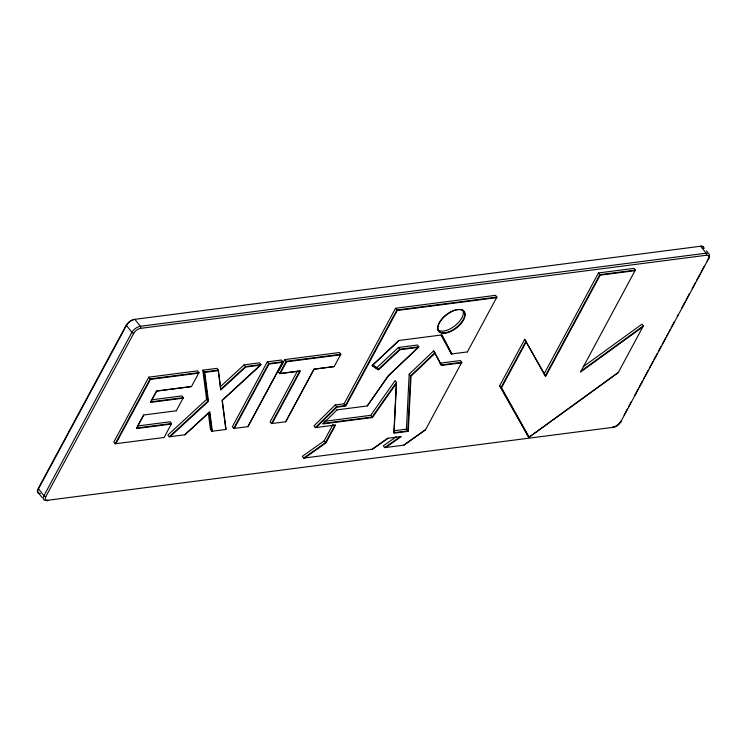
<?xml version="1.0" encoding="UTF-8"?>
<svg xmlns="http://www.w3.org/2000/svg" width="747" height="747" viewBox="0 0 747 747"><rect width="100%" height="100%" fill="white"/><g stroke="black" fill="none" stroke-linecap="round" stroke-linejoin="round"><path stroke-width="1.12" d="M324.049 421.355L370.727 415.323L395.135 380.596L396.498 382.343L394.024 432.662L407.825 430.879L410.533 375.9L409.169 374.163L433.662 350.903L441.421 364.919L461.795 362.286L460.432 360.54L440.058 363.173L441.421 364.919M407.825 430.879L406.461 429.133L409.169 374.163M38.48 488.809L126.448 325.431A7.367 3.754 -38 0 1 134.88 319.342L140.324 326.299A1.466 0.962 82.6 0 1 140.529 328.363A5.864 2.988 -38 0 0 133.797 333.237L45.81 496.615A1.466 0.822 28.3 0 1 43.924 495.765L38.48 488.809A7.367 3.754 -38 0 0 40.17 493.506M151.613 399.822L181.988 395.901L183.351 397.637L150.726 401.858L156.543 391.055L191.465 386.544L198.973 372.594L197.61 370.857L148.765 377.17L113.833 442.028L115.197 443.774L164.116 437.481L171.558 423.512L170.195 421.775L137.523 425.995M115.197 443.774L150.128 378.906L198.973 372.594M115.813 443.718L150.455 379.392L198.749 373.145M176.339 410.794L143.648 414.996L136.636 428.031L171.558 423.512M143.713 415.015L136.402 428.582L171.334 424.072M176.283 410.775L183.351 397.637M247.901 426.63L282.833 361.763L281.47 360.017L267.295 361.847L232.364 426.714L233.727 428.461L247.967 426.64L282.599 362.314L268.985 364.069L234.343 428.404M233.727 428.461L268.659 363.593L282.833 361.763M285.671 421.747L313.983 369.167L334.189 366.553L340.809 354.274L339.446 352.528L284.84 359.587L278.229 371.866L279.593 373.603L299.808 370.998L271.497 423.577L270.134 421.84L297.353 371.278M279.593 373.603L286.204 361.324L340.809 354.274M272.104 423.521L300.425 370.942L280.209 373.556L286.531 361.809L340.585 354.825M388.029 438.237L372.473 449.218L303.684 458.088L302.32 456.342L324.123 440.898L333.059 424.315M304.701 457.976L325.897 442.971L335.562 425.024L315.327 427.611L313.964 425.874L335.235 404.949L344.096 403.81L395.536 308.268L495.532 295.345L496.895 297.091L467.379 351.912M303.684 458.088L325.487 442.644L334.945 425.08M315.327 427.611L336.598 406.695L345.459 405.546L396.9 310.014L496.895 297.091M461.795 362.286L425.463 429.889L403.903 445.156L384.677 447.621L383.314 445.875L396.125 436.836M618.255 372.473L528.783 437.331L499.622 385.882L524.693 339.315L545.441 375.713L599.841 274.691L635.333 270.097L633.97 268.36L598.478 272.944L544.077 373.967L545.441 375.713M528.783 437.331L500.985 387.628L526.056 341.052M526.177 341.921L501.517 387.73L529.175 437.2L618.236 372.65L643.335 325.897L641.972 324.161L583.304 366.684M635.333 270.097L580.512 372.062L642.906 326.841M624.109 415.061L627.433 408.898M628.544 406.844L631.308 401.699M634.623 395.536L637.947 389.374M639.049 387.32L642.373 381.147M643.475 379.093L648.461 369.849M649.563 367.795L652.887 361.632M653.989 359.568L657.313 353.406M658.415 351.351L661.179 346.216M662.29 344.162L665.605 337.989M666.716 335.935L667.818 333.881M668.929 331.827L670.031 329.772M671.142 327.718L674.466 321.555M677.23 316.42L678.332 314.356M681.656 308.194L684.971 302.031M686.082 299.977L689.397 293.814M692.17 288.669L695.485 282.506M696.596 280.452L699.911 274.289M701.022 272.235L704.337 266.063M707.101 260.927L708.212 258.873M708.427 258.985A5.864 2.988 -38 0 0 706.317 255.269A1.466 0.962 82.6 0 0 706.12 253.186L140.324 326.299A7.367 3.754 -38 0 0 131.892 332.387L43.924 495.765A7.367 3.754 -38 0 0 46.566 500.425L613.717 427.237A5.864 2.988 -38 0 0 620.458 422.363L708.436 258.985A1.466 0.822 28.3 0 0 708.763 257.846A7.367 3.754 -38 0 0 706.12 253.186L700.677 246.23L134.46 319.389A7.367 3.754 -38 0 0 126.028 325.477L38.06 488.865A7.367 3.754 -38 0 0 39.75 493.562M367.216 405.957L388.356 375.694L418.815 346.785L417.452 345.039L398.403 347.504L376.946 367.599L372.632 364.788M323.143 423.39L372.09 417.059L396.498 382.343M316.13 427.536L336.813 407.19L345.786 406.032L397.227 310.491L496.671 297.642M337.046 409.879L322.732 423.96L372.37 417.545L396.349 383.444L393.902 433.204L408.31 431.336L411.027 376.124L435.043 353.331L441.356 365.451L461.571 362.837M410.533 375.9L435.025 352.649M399.066 340.483L372.034 365.797L378.402 369.942L399.972 349.745L418.395 347.364L388.337 375.89L367.319 405.966L336.869 409.879M451.907 353.929L442 334.927L398.889 340.473L372.267 365.414L378.309 369.345L399.766 349.251L418.815 346.785M220.318 386.75L244.101 364.844L259.592 362.846L260.955 364.583L245.464 366.59L220.832 389.28L218.348 370.092L216.985 368.355L202.81 370.185L206.592 399.393L167.888 435.043L169.252 436.79L184.929 434.791L209.842 411.849L212.344 431.243M169.252 436.79L207.955 401.139L204.174 371.922L202.81 370.185M170.083 436.706L208.478 401.344L204.734 372.38L218.255 370.624L220.757 390.027L245.67 367.085L260.516 365.171L222.12 400.532L225.865 429.497M184.742 434.791L209.375 412.101L211.859 431.28L226.033 429.45L222.251 400.243L260.955 364.583M580.942 371.128L643.335 325.897M403.679 445.165L425.482 429.721M372.239 449.227L387.805 438.246L401.26 436.528L385.704 447.509M384.677 447.621L400.233 436.64M140.529 328.363L706.326 255.259M635.109 270.657L600.168 275.167L545.562 376.572L524.693 339.315M204.174 371.922L218.348 370.092M334.254 366.572L314.048 369.177L285.727 421.766L271.497 423.577M191.531 386.563L156.599 391.073L150.502 402.409L183.127 398.188M441.225 335.226L451.449 353.966L467.445 351.921M393.809 430.767L406.461 429.133M706.466 250.777L707.829 252.514M598.478 272.944L599.841 274.691M499.622 385.882L500.985 387.628M395.536 308.268L396.9 310.014M398.403 347.504L399.766 349.251M376.946 367.599L378.309 369.345M370.727 415.323L372.09 417.059M344.096 403.81L345.459 405.546M335.235 404.949L336.598 406.695M284.84 359.587L286.204 361.324M267.295 361.847L268.659 363.593M324.123 440.898L325.487 442.644M244.101 364.844L245.464 366.59M206.592 399.393L207.955 401.139M211.859 431.28L210.495 429.544L208.301 412.615M126.448 325.431L131.892 332.387A1.466 0.822 28.3 0 0 133.778 333.237M148.765 377.17L150.128 378.906M39.414 494.141L42.14 497.614M441.552 334.964L451.449 353.966M433.662 350.903L434.726 352.948M462.244 309.463A15.883 8.096 -38 0 1 455.016 325.692A15.883 8.096 -38 0 1 437.34 329.194M704.029 248.499A7.367 3.754 -38 0 0 700.677 246.23A7.367 3.754 -38 0 1 703.609 248.237M620.468 422.363A1.466 0.822 28.3 0 0 620.794 421.224A7.367 3.754 -38 0 1 612.363 427.312A1.466 0.962 82.6 0 0 613.717 427.237M46.566 500.425A1.466 0.962 82.6 0 0 47.929 500.35A5.864 2.988 -38 0 1 45.819 496.615M448.303 331.957A15.883 8.096 -38 0 0 464.092 311.891A15.883 8.096 -38 0 0 441.318 319.66A15.883 8.096 -38 0 0 448.303 331.957M445.119 333.227A16.154 8.236 -38 0 0 463.607 319.847A16.154 8.236 -38 0 0 457.79 309.603A16.154 8.236 -38 0 0 439.311 323.003A16.154 8.236 -38 0 0 445.119 333.227"/></g></svg>
